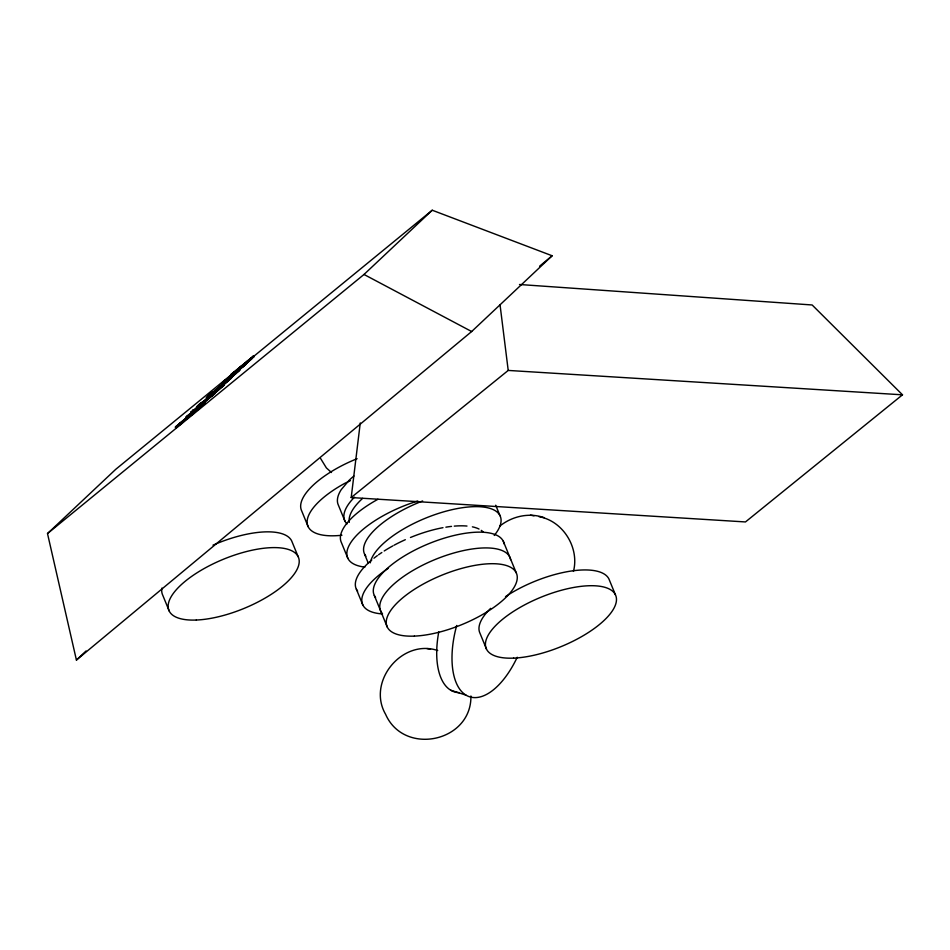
<?xml version="1.0" encoding="UTF-8"?>
<svg xmlns="http://www.w3.org/2000/svg" width="950" height="950" viewBox="0 0 950 950"><rect width="100%" height="100%" fill="white"/><g stroke="black" fill="none" stroke-linecap="round" stroke-linejoin="round"><path stroke-width="1.43" d="M470.915 695.994C471.734 742.009 404.047 756.354 385.593 714.293C366.629 681.554 402.218 638.471 437.713 650.524M519.496 284.501L812.143 304.974L902.5 394.82L745.477 521.942L351.203 497.551L360.264 422.94M573.456 571.389C579.607 547.829 563.136 520.968 539.066 516.693M196.329 410.234L186.485 418.024L186.212 416.919L199.108 406.303L197.184 407.871L198.016 408.654C207.753 401.874 205.853 399.974 198.491 407.039L199.049 407.692L205.105 402.657M229.496 378.516C230.185 376.877 231.646 378.563 230.042 379.169M202.065 402.954C199.369 403.002 194.085 410.388 200.961 404.391M194.002 411.219L196.044 409.153L186.627 416.777L194.002 411.219L194.631 411.706M207.86 397.421L206.744 398.584L230.767 378.622L232.334 376.948L231.776 376.295L207.421 396.863L212.729 391.923L208.763 395.224L209.309 395.877M213.156 394.547L224.271 385.059L223.844 384.251C222.122 386.187 221.481 385.166 223.286 385.89L203.526 402.598L202.967 401.945L222.739 385.237M221.967 385.831L222.478 386.543L224.402 384.904M231.776 376.295L215.84 389.904L218.785 387.434L218.844 388.574M181.153 422.109L198.396 407.918L175.999 426.657L180.797 422.738L180.227 423.154L181.355 423.391L179.954 424.65L179.396 423.997M179.871 424.329L198.942 408.583L197.434 406.291L197.754 407.134M186.639 417.691L186.093 417.026L204.476 402.064M203.537 402.527C203.027 399.309 193.871 409.83 197.208 406.481M229.603 378.231L214.759 390.759L218.785 387.434M204.796 402.954L203.692 401.613L202.967 401.945M212.61 393.894L223.844 384.251M233.201 373.896C228.689 377.281 234.116 370.631 233.546 373.659M190.261 416.041L193.266 413.618M208.763 395.224L211.363 393.074L211.909 393.728M218.203 389.025L217.562 388.419M211.363 393.074L206.186 397.919L228.95 379.133M209.439 394.701L210.033 395.319M232.073 375.796L245.812 364.396L245.231 363.743L222.573 382.351L226.053 379.62M231.004 374.419L253.519 355.989L254.078 356.642L245.551 363.624M243.01 366.843L242.464 366.189L245.254 363.743M193.123 410.198L193.681 410.863L194.453 410.293L193.907 409.628L192.826 410.459L190.95 412.229L191.508 412.894L214.866 393.526L214.284 392.884L190.962 412.241M193.384 411.124L192.541 411.92M195.13 411.184L195.724 410.602M195.534 411.457L198.942 408.583M195.13 410.353L195.688 411.006M240.73 366.997L432.238 210.223L552.14 255.764L471.663 331.526L76.416 660.06L47.5 533.567L115.734 469.324L232.703 373.564M47.5 533.567L364.004 274.467L432.238 210.223M76.416 660.06L86.07 650.964M214.32 392.872L211.363 395.461L211.921 396.114M196.971 409.616L198.016 408.654M177.923 425.944C171.012 432.559 188.183 417.406 181.153 423.724M178.208 425.778L176.558 427.31L178.315 426.004M198.491 407.039C203.229 402.753 193.408 410.839 197.208 407.871M199.049 407.692L200.616 406.22L198.123 408.12M237.357 370.536L236.55 371.272L238.996 369.17M209.641 395.889L212.907 392.801M235.921 372.353L251.358 359.231L251.786 358.803L250.503 359.67L249.945 359.017L253.496 355.989M226.361 381.093L223.879 383.408L225.328 382.387M236.467 373.006L238.925 370.714L229.33 378.516M229.496 379.786L223.583 384.964M234.46 371.699L233.463 372.602M235.161 374.157L240.077 369.787L231.895 376.236M238.818 368.137L234.662 371.925L251.204 358.103L249.945 359.017M253.092 357.354L250.503 359.67M235.351 372.97L225.304 381.437L224.758 380.784M226.955 380.451L228.534 379.086M235.897 373.635L228.629 379.691M198.336 406.446L197.196 407.598M180.607 423.059L182.697 421.194L175.239 427.286L180.547 422.536M202.979 401.862L212.135 394.131M204.404 401.779L212.693 394.796M179.859 424.258L189.537 416.492M230.898 378.254L221.089 386.341M234.329 374.989L223.986 383.503M245.789 364.396L235.054 373.243M196.888 409.236L197.778 408.512M232.334 376.948L221.065 386.234M221.231 386.84L216.707 390.628M222.478 386.543L223.286 385.89M197.208 408.096L197.754 408.749L199.666 406.956L198.336 407.989L198.811 408.678M539.612 266.178L552.14 255.764M241.989 365.548L235.695 371.046L249.791 359.29L247.166 361.297M240.718 367.697L250.337 359.955L236.93 371.236M211.411 394.012L212.206 393.359M235.006 371.688L238.438 368.873M229.484 377.803L232.821 375.072M226.599 380.273L228.796 378.48M351.203 497.551L508.214 370.429L902.5 394.82M224.936 380.546L225.589 381.199L222.205 383.646L239.519 369.134L223.321 382.743L238.379 370.061L235.446 372.459M215.828 391.079L216.861 390.248L216.327 389.524M189.287 415.684L191.389 414.01M201.792 403.584L202.647 402.907M189.667 415.732L191.841 414.046M219.331 388.099L218.488 387.659M223.476 382.767L222.597 382.327M254.054 356.654L252.842 356.452M499.783 526.122C512.062 516.23 528.996 512.359 544.136 517.631M187.447 417.335L188.29 416.765M203.597 402.693L214.866 393.526M350.396 480.641L344.696 483.384A69.968 26.659 -22.3 0 0 307.135 521.312A69.968 26.659 -22.3 0 0 341.941 535.23M530.444 515.149L534.043 515.803M426.906 648.565L430.516 649.23M450.668 690.187L465.963 695.127M364.004 274.467L471.663 331.526M331.491 472.506L326.384 467.911L320.613 458.517M243.651 365.251L244.197 365.916M243.414 365.287L243.972 365.94M243.283 365.572L243.841 366.225M233.736 372.293L234.294 372.946M233.154 372.863L233.712 373.528M231.337 374.134L231.883 374.799M231.658 376.378L232.216 377.031M225.328 380.214L225.886 380.867M223.725 384.406L224.271 385.059M223.226 384.738L223.784 385.391M222.502 385.344L223.167 385.985M222.181 385.688L222.739 386.341M219.533 386.317L220.079 386.971M219.284 386.519L219.949 387.279M218.702 387.553L219.26 388.206M212.396 394.488L212.99 395.295M212.135 394.903L212.681 395.556M212.028 394.986L212.586 395.639M210.092 394.108L210.639 394.761M209.321 394.808L209.879 395.461M204.024 402.61L204.571 403.263M198.17 405.567L198.728 406.232M198.977 406.374L199.524 407.027M198.514 406.742L199.061 407.396M196.982 408.072L197.529 408.726M195.878 409.913L196.436 410.566M195.676 410.079L196.223 410.733M193.266 410.091L193.824 410.744M192.826 410.459L193.444 411.243M193.218 412.799L193.776 413.452M193.004 412.977L193.562 413.642M191.152 412.074L191.71 412.728M192.28 413.488L192.838 414.141M180.286 423.118L180.844 423.771M180.132 423.356L180.69 424.021M615.434 594.819L608.962 579.049A69.968 26.659 -22.3 0 0 505.495 596.636M495.71 505.222L500.021 515.743M503.286 541.263L516.23 572.803M486.483 649.076L480.011 633.306A69.968 26.659 -22.3 0 1 490.651 608.368M364.61 554.23L368.374 563.433M344.909 521.039L338.438 505.269A69.968 26.659 -22.3 0 1 341.252 489.618L349.077 480.332A69.968 26.659 -22.3 0 1 353.887 476.021M374.336 595.519L387.279 627.071M347.89 558.374L341.418 542.592A69.968 26.659 -22.3 0 1 377.946 499.272M356.369 589.178L362.841 604.96M308.168 526.704L301.696 510.922A69.968 26.659 -22.3 0 1 357.105 458.696M298.158 556.724L291.697 540.954A69.968 26.659 -22.3 0 0 212.99 545.158M169.207 610.981L162.747 595.211A69.968 26.659 -22.3 0 1 161.928 588.062M500.044 304.819L508.214 370.429M382.066 613.284A69.968 26.659 -22.3 0 1 434.186 559.894A69.968 26.659 -22.3 0 1 510.625 559.692M375.594 597.503A69.968 26.659 -22.3 0 1 427.714 544.124A69.968 26.659 -22.3 0 1 504.153 543.911M382.553 613.938A69.968 26.659 -22.3 0 1 388.324 568.29M357.628 591.173A69.968 26.659 -22.3 0 1 371.818 559.942M373.956 558.208A69.968 26.659 -22.3 0 1 377.34 555.643M378.504 554.812A69.968 26.659 -22.3 0 1 381.853 552.508M384.192 550.988A69.968 26.659 -22.3 0 1 392.896 545.87M394.084 545.217A69.968 26.659 -22.3 0 1 405.329 539.695M410.471 537.486A69.968 26.659 -22.3 0 1 442.985 527.678M445.871 527.179A69.968 26.659 -22.3 0 1 451.535 526.395M454.266 526.122A69.968 26.659 -22.3 0 1 466.984 526.051M472.387 526.834A69.968 26.659 -22.3 0 1 479.026 529.043M481.258 530.361A69.968 26.659 -22.3 0 1 483.241 532.024M365.869 556.213A69.968 26.659 -22.3 0 1 422.631 500.971M370.251 562.851A69.968 26.659 -22.3 0 1 453.15 509.426A69.968 26.659 -22.3 0 1 494.238 535.456M364.895 567.102A69.968 26.659 -22.3 0 1 353.269 539.161A69.968 26.659 -22.3 0 1 417.798 501.006M349.291 522.357A69.968 26.659 -22.3 0 1 362.627 498.37M346.988 523.949A69.968 26.659 -22.3 0 1 354.492 497.147M517.216 657.246A69.968 34.295 -72.1 0 1 466.889 695.649A69.968 34.295 -72.1 0 1 456.701 625.468M459.277 692.657A69.968 34.295 -72.1 0 1 438.769 631.904M414.402 636.108A69.968 26.659 -22.3 0 0 517.049 579.951A69.968 26.659 -22.3 0 0 423.807 583.751A69.968 26.659 -22.3 0 0 414.402 636.108M196.341 620.029A69.968 26.659 -22.3 0 0 298.989 563.861A69.968 26.659 -22.3 0 0 205.734 567.661A69.968 26.659 -22.3 0 0 196.341 620.029M513.606 658.124A69.968 26.659 -22.3 0 0 616.253 601.967A69.968 26.659 -22.3 0 0 523.011 605.756A69.968 26.659 -22.3 0 0 513.606 658.124"/></g></svg>
